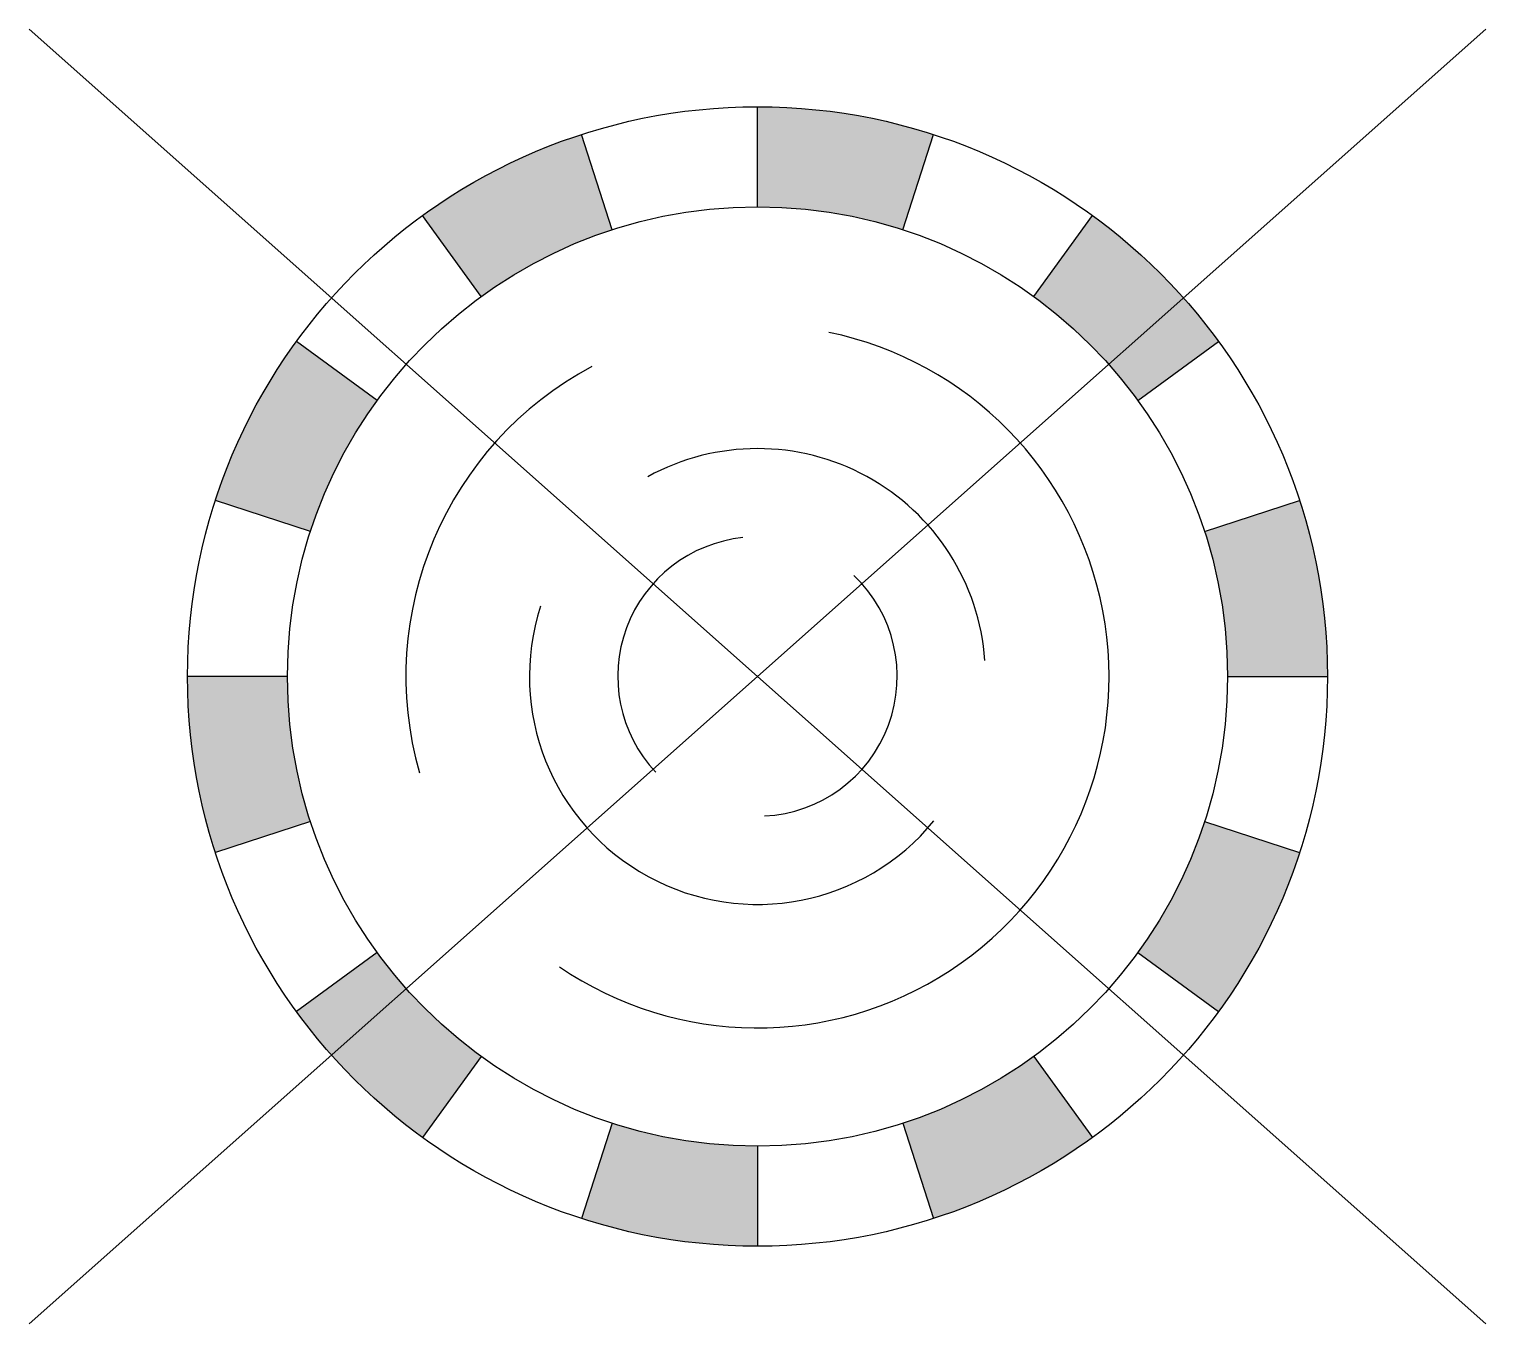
# Model space of a CAD drawing. Extents: x -3.19 to 3.19, y -2.84 to 2.84.
import ezdxf

# ---------------------------------------------------------------- set-up
doc = ezdxf.new("R2010")
doc.units = 0

msp = doc.modelspace()

# ---------------------------------------------------------------- hatches: boundary and pattern name
h = msp.add_hatch(color=256)
h.dxf.hatch_style = 1
h.paths.add_polyline_path([(0.7725, 2.3776, 0.078702), (0, 2.5), (0, 2.0612, -0.078702), (0.6369, 1.9603)])
h.paths.add_polyline_path([(1.4695, 2.0225), (1.2115, 1.6675, -0.078702), (1.6675, 1.2115), (2.0225, 1.4695, 0.078702)])
h.paths.add_polyline_path([(2.3776, 0.7725), (1.9603, 0.6369, -0.078702), (2.0612, 0), (2.5, 0, 0.078702)])
h.paths.add_polyline_path([(2.3776, -0.7725), (1.9603, -0.6369, -0.078702), (1.6675, -1.2115), (2.0225, -1.4695, 0.078702)])
h.paths.add_polyline_path([(1.4695, -2.0225), (1.2115, -1.6675, -0.078702), (0.6369, -1.9603), (0.7725, -2.3776, 0.078702)])
h.paths.add_polyline_path([(0, -2.0612, -0.078702), (-0.6369, -1.9603), (-0.7725, -2.3776, 0.078702), (0, -2.5)])
h.paths.add_polyline_path([(-1.6675, -1.2115), (-2.0225, -1.4695, 0.078702), (-1.4695, -2.0225), (-1.2115, -1.6675, -0.078702)])
h.paths.add_polyline_path([(-2.0612, 0), (-2.5, 0, 0.078702), (-2.3776, -0.7725), (-1.9603, -0.6369, -0.078702)])
h.paths.add_polyline_path([(-1.6675, 1.2115), (-2.0225, 1.4695, 0.078702), (-2.3776, 0.7725), (-1.9603, 0.6369, -0.078702)])
h.paths.add_polyline_path([(-0.6369, 1.9603), (-0.7725, 2.3776, 0.078702), (-1.4695, 2.0225), (-1.2115, 1.6675, -0.078702)])

# ---------------------------------------------------------------- linework, layer by layer
for p, q in [((-3.1945, -2.8406), (3.1945, 2.8406)), ((-3.1945, 2.8406), (3.1945, -2.8406)), ((0, 2.0612), (0, 2.5)), ((-0.6369, 1.9603), (-0.7725, 2.3776)), ((0.6369, 1.9603), (0.7725, 2.3776)), ((-1.2115, 1.6675), (-1.4695, 2.0225)), ((1.2115, 1.6675), (1.4695, 2.0225)), ((-1.6675, 1.2115), (-2.0225, 1.4695)), ((1.6675, 1.2115), (2.0225, 1.4695)), ((-1.9603, 0.6369), (-2.3776, 0.7725)), ((1.9603, 0.6369), (2.3776, 0.7725)), ((-2.0612, 0), (-2.5, 0)), ((2.0612, 0), (2.5, 0)), ((-1.9603, -0.6369), (-2.3776, -0.7725)), ((1.9603, -0.6369), (2.3776, -0.7725)), ((-1.6675, -1.2115), (-2.0225, -1.4695)), ((1.6675, -1.2115), (2.0225, -1.4695)), ((-1.2115, -1.6675), (-1.4695, -2.0225)), ((1.2115, -1.6675), (1.4695, -2.0225)), ((-0.6369, -1.9603), (-0.7725, -2.3776)), ((0.6369, -1.9603), (0.7725, -2.3776)), ((0, -2.0612), (0, -2.5))]:
    msp.add_line(p, q)
for radius in [2.5, 2.0612]:
    msp.add_circle((0, 0), radius)
for radius, start, end in [(1.542, 235.71395, 78.29655), (1.542, 118.08655, 195.92396), (1, 4.00728, 118.73745), (0.6128, 96.01763, 223.23294), (0.6128, 272.87217, 46.3784), (1, 162.0392, 320.70553)]:
    msp.add_arc((0, 0), radius, start, end)

doc.saveas('drawing.dxf')
